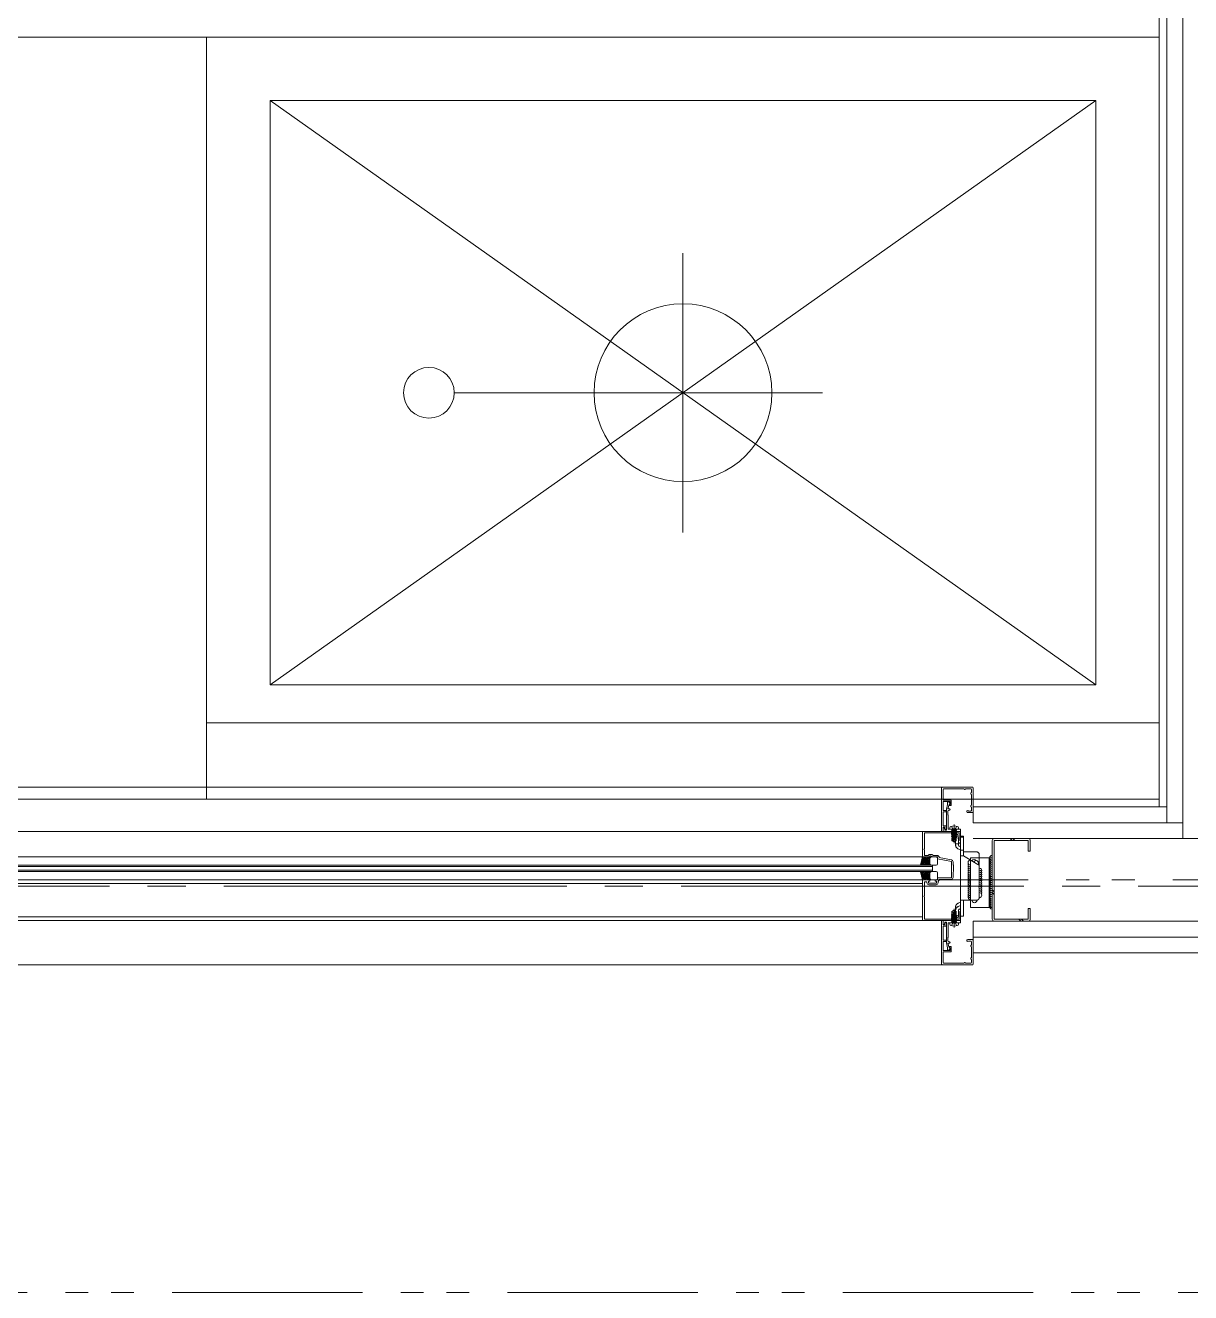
# Model space of a CAD drawing. Units: millimetres at full size. Extents: x -12803 to 120774, y -9413 to 101127.
# Drawn here: x 100118 to 101036, y 11551 to 12549 of the extents above; entities that cross this region are included whole.
import ezdxf

# ---------------------------------------------------------------- set-up
doc = ezdxf.new("R2010")
doc.units = ezdxf.units.MM
doc.header["$LTSCALE"] = 30
for name, pattern in [('CHAIN2', [12, 9, -1, 1, -1]), ('DASHED3', [4, 3, -1]), ('DOUBLE_CHAIN1', [8.8, 5, -1, 0.6, -0.6, 0.6, -1])]:
    doc.linetypes.add(name, pattern=pattern)
doc.layers.add('0-0_NoName', color=7, linetype='Continuous')
for name, color, linetype, lineweight in [('0-5_AIHO47-厨房機器アウトライン', 7, 'Continuous', 15), ('0-6_AIHO30-厨房機器LL', 7, 'Continuous', 15), ('2-0_通芯', 7, 'DOUBLE_CHAIN1', 15), ('2-2_間仕切り芯', 7, 'DOUBLE_CHAIN1', 15), ('2-3_間仕切り', 7, 'Continuous', 15), ('2-A_建具', 7, 'Continuous', 15), ('3-2_AIHO08-壁芯', 7, 'CHAIN2', 15), ('3-3_AIHO30-厨房機器', 7, 'Continuous', 15), ('3-5_AIHO57-排水立上げ', 7, 'Continuous', 15), ('3-6_AIHO56-排水接続', 7, 'Continuous', 15)]:
    doc.layers.add(name, color=color, linetype=linetype, lineweight=lineweight)

# ---------------------------------------------------------------- blocks, each defined once
blk = doc.blocks.new('グループ部品-732')
at = {"layer": '0-5_AIHO47-厨房機器アウトライン'}
blk.add_line((101010.86, 11999.91), (100260.86, 11999.91), dxfattribs=at)
for points in [[(101010.86, 12539.91), (100260.86, 12539.91), (100260.86, 11939.91), (101010.86, 11939.91)], [(100960.86, 12489.91), (100310.86, 12489.91), (100310.86, 12029.91), (100960.86, 12029.91)]]:
    blk.add_lwpolyline(points, close=True, dxfattribs=at)
at = {"layer": '0-6_AIHO30-厨房機器LL'}
for p, q in [((100310.86, 12029.91), (100960.86, 12489.91)), ((100960.86, 12029.91), (100310.86, 12489.91)), ((100260.86, 11999.91), (101010.86, 11999.91))]:
    blk.add_line(p, q, dxfattribs=at)
blk.add_lwpolyline([(100310.86, 12489.91), (100310.86, 12029.91), (100960.86, 12029.91), (100960.86, 12489.91)], close=True, dxfattribs=at)
at = {"layer": '2-0_通芯'}
blk.add_line((74361.66, 11551.41), (120774.36, 11551.41), dxfattribs=at)
at = {"layer": '2-2_間仕切り芯'}
blk.add_line((92573.61, 11876.41), (104734.61, 11876.41), dxfattribs=at)
at = {"layer": '2-3_間仕切り'}
for p, q in [((101010.86, 12796.41), (101010.86, 11933.91)), ((101016.86, 12796.41), (101016.86, 11921.41)), ((101029.36, 12796.41), (101029.36, 11908.91)), ((100864.36, 11939.91), (101010.86, 11939.91)), ((100864.36, 11933.91), (101016.86, 11933.91)), ((100864.36, 11921.41), (101029.36, 11921.41)), ((100864.36, 11908.91), (101041.86, 11908.91)), ((100864.36, 11843.91), (101119.36, 11843.91)), ((100864.36, 11831.41), (101106.86, 11831.41)), ((100864.36, 11818.91), (101284.36, 11818.91))]:
    blk.add_line(p, q, dxfattribs=at)
at = {"layer": '2-A_建具'}
for p, q in [((97809.36, 11949.41), (100839.36, 11949.41)), ((100839.36, 11948.91), (100839.36, 11914.41)), ((100864.36, 11921.41), (100864.36, 11948.91)), ((100860.11, 11929.41), (100863.86, 11929.41)), ((100854.36, 11914.41), (97794.36, 11914.41)), ((100824.36, 11894.61), (100824.36, 11914.41)), ((100844.76, 11916.21), (100854.36, 11916.21)), ((100845.86, 11916.21), (100845.95, 11917.33)), ((100847.38, 11915.51), (100851.34, 11915.51)), ((100847.38, 11915.51), (100847.38, 11915.42)), ((100851.34, 11914.72), (100847.38, 11915.42)), ((100847.38, 11915.42), (100847.76, 11915.2)), ((100847.38, 11914.9), (100847.76, 11915.12)), ((100847.38, 11914.9), (100847.38, 11914.72)), ((100851.34, 11914.02), (100847.38, 11914.72)), ((100847.38, 11914.72), (100847.76, 11914.5)), ((100847.38, 11914.2), (100847.76, 11914.42)), ((100847.38, 11913.5), (100847.76, 11913.72)), ((100847.38, 11913.5), (100847.38, 11913.32)), ((100847.38, 11913.5), (100851.34, 11912.8)), ((100847.38, 11913.32), (100847.76, 11913.1)), ((100851.34, 11912.62), (100847.38, 11913.32)), ((100847.63, 11915.71), (100847.63, 11915.51)), ((100847.76, 11915.2), (100850.96, 11914.5)), ((100847.76, 11915.12), (100847.76, 11915.2)), ((100850.96, 11914.42), (100847.76, 11915.12)), ((100847.76, 11914.5), (100850.96, 11913.8)), ((100847.76, 11914.42), (100847.76, 11914.5)), ((100847.76, 11913.72), (100847.76, 11913.8)), ((100850.96, 11913.02), (100847.76, 11913.72)), ((100849.36, 11915.05), (100849.36, 11919.96)), ((100849.36, 11912.85), (100849.36, 11914.05)), ((100849.56, 11915.51), (100850.96, 11915.2)), ((100851.34, 11915.42), (100850.96, 11915.2)), ((100850.96, 11915.12), (100850.96, 11915.2)), ((100851.34, 11914.72), (100850.96, 11914.5)), ((100850.96, 11914.42), (100850.96, 11914.5)), ((100851.34, 11914.02), (100850.96, 11913.8)), ((100850.96, 11913.72), (100850.96, 11913.8)), ((100851.34, 11913.32), (100850.96, 11913.1)), ((100851.09, 11915.71), (100851.09, 11915.51)), ((100851.34, 11914.2), (100851.34, 11914.02)), ((100852.86, 11916.21), (100852.76, 11917.33)), ((100854.36, 11914.41), (100854.36, 11916.21)), ((100847.38, 11912.8), (100847.76, 11913.02)), ((100847.38, 11912.8), (100851.34, 11912.1)), ((100847.38, 11912.8), (100847.38, 11912.62)), ((100847.38, 11912.62), (100847.76, 11912.4)), ((100851.34, 11911.92), (100847.38, 11912.62)), ((100847.38, 11912.1), (100847.76, 11912.32)), ((100847.38, 11912.1), (100851.34, 11911.4)), ((100847.38, 11912.1), (100847.38, 11911.92)), ((100847.38, 11911.92), (100847.76, 11911.7)), ((100851.34, 11911.22), (100847.38, 11911.92)), ((100847.38, 11911.4), (100847.76, 11911.62)), ((100847.38, 11911.4), (100851.34, 11910.7)), ((100847.38, 11911.4), (100847.38, 11911.22)), ((100847.38, 11911.22), (100847.76, 11911)), ((100851.34, 11910.52), (100847.38, 11911.22)), ((100847.38, 11910.7), (100847.76, 11910.92)), ((100847.38, 11910.7), (100848.01, 11910.59)), ((100847.38, 11910.7), (100847.38, 11910.52)), ((100848.01, 11910.41), (100847.38, 11910.52)), ((100847.71, 11909.51), (100848.01, 11909.51)), ((100847.71, 11907.22), (100849.21, 11906.21)), ((100847.76, 11913.1), (100850.96, 11912.4)), ((100847.76, 11913.02), (100847.76, 11913.1)), ((100850.96, 11912.32), (100847.76, 11913.02)), ((100847.76, 11912.4), (100850.96, 11911.7)), ((100847.76, 11912.32), (100847.76, 11912.4)), ((100850.96, 11911.62), (100847.76, 11912.32)), ((100847.76, 11911.7), (100850.96, 11911)), ((100847.76, 11911.62), (100847.76, 11911.7)), ((100850.96, 11910.92), (100847.76, 11911.62)), ((100847.76, 11911), (100850.96, 11910.3)), ((100847.76, 11910.92), (100847.76, 11911)), ((100850.96, 11910.22), (100847.76, 11910.92)), ((100847.76, 11909.51), (100847.76, 11910.3)), ((100848.01, 11907.42), (100849.21, 11906.57)), ((100849.36, 11907.72), (100848.5, 11910.62)), ((100848.53, 11910.49), (100851.34, 11910)), ((100851.34, 11909.82), (100848.59, 11910.31)), ((100848.65, 11910.11), (100850.96, 11909.6)), ((100848.82, 11909.51), (100851.01, 11909.51)), ((100849.21, 11906.57), (100849.21, 11906.21)), ((100849.21, 11906.21), (100849.51, 11906.21)), ((100849.36, 11911.85), (100849.36, 11905.28)), ((100849.36, 11907.72), (100849.51, 11906.21)), ((100851.01, 11907.22), (100849.51, 11906.21)), ((100852.03, 11912.28), (100849.77, 11911.88)), ((100850.06, 11908.11), (100851.01, 11907.3)), ((100850.96, 11913.02), (100850.96, 11913.1)), ((100851.34, 11912.8), (100850.96, 11913.02)), ((100851.34, 11912.62), (100850.96, 11912.4)), ((100850.96, 11912.32), (100850.96, 11912.4)), ((100851.34, 11912.1), (100850.96, 11912.32)), ((100851.34, 11911.92), (100850.96, 11911.7)), ((100850.96, 11911.62), (100850.96, 11911.7)), ((100851.34, 11911.4), (100850.96, 11911.62)), ((100851.34, 11911.22), (100850.96, 11911)), ((100850.96, 11910.92), (100850.96, 11911)), ((100851.34, 11910.7), (100850.96, 11910.92)), ((100851.34, 11910.52), (100850.96, 11910.3)), ((100850.96, 11910.22), (100850.96, 11910.3)), ((100851.34, 11910), (100850.96, 11910.22)), ((100851.34, 11909.82), (100850.96, 11909.6)), ((100850.96, 11909.52), (100850.96, 11909.6)), ((100851.01, 11909.51), (100851.01, 11907.22)), ((100851.34, 11912.8), (100851.34, 11912.62)), ((100851.34, 11912.1), (100851.34, 11911.92)), ((100851.34, 11911.4), (100851.34, 11911.22)), ((100851.34, 11910.7), (100851.34, 11910.52)), ((100851.34, 11910), (100851.34, 11909.82)), ((100853.03, 11907.41), (100853.06, 11907.41)), ((100854.36, 11905.89), (100854.36, 11905.18)), ((100856.66, 11902.41), (100856.66, 11910.01)), ((100879.36, 11845.51), (100879.36, 11907.31)), ((100880.96, 11908.91), (100907.76, 11908.91)), ((100893.42, 11908.91), (100895.02, 11907.31)), ((100895.55, 11908.91), (100897.15, 11907.31)), ((99335.86, 11894.41), (100830.36, 11894.41)), ((100824.36, 11894.41), (100822.86, 11887.91)), ((100829.11, 11894.41), (100822.93, 11888.23)), ((100827.7, 11894.41), (100823.35, 11890.06)), ((100826.29, 11894.41), (100823.78, 11891.9)), ((100830.36, 11894.24), (100824.03, 11887.91)), ((100824.87, 11894.41), (100824.2, 11893.74)), ((100830.34, 11887.91), (100824.26, 11893.99)), ((100830.36, 11889.31), (100825.26, 11894.41)), ((100830.36, 11890.72), (100826.67, 11894.41)), ((100830.36, 11892.14), (100828.08, 11894.41)), ((100830.36, 11893.55), (100829.5, 11894.41)), ((100830.2, 11896.41), (100831.33, 11896.41)), ((100830.36, 11887.91), (100830.36, 11895.41)), ((100830.36, 11893.41), (100830.36, 11888.91)), ((100835.36, 11894.41), (100831.36, 11894.41)), ((100836.36, 11888.91), (100836.36, 11893.41)), ((100837.54, 11893.92), (100847.32, 11892.2)), ((100854.36, 11895.11), (100854.36, 11895.41)), ((100879.36, 11893.73), (100879.36, 11854.73)), ((100832.36, 11887.91), (99333.86, 11887.91)), ((100832.36, 11886.91), (99333.86, 11886.91)), ((100832.36, 11883.91), (99333.86, 11883.91)), ((100823.27, 11887.91), (100822.93, 11888.25)), ((100824.68, 11887.91), (100823.2, 11889.4)), ((100826.1, 11887.91), (100823.46, 11890.54)), ((100827.51, 11887.91), (100823.73, 11891.69)), ((100828.93, 11887.91), (100823.99, 11892.84)), ((100830.36, 11892.82), (100825.44, 11887.91)), ((100830.36, 11891.41), (100826.86, 11887.91)), ((100830.36, 11890), (100828.27, 11887.91)), ((100830.36, 11888.58), (100829.68, 11887.91)), ((100831.36, 11887.91), (100835.36, 11887.91)), ((100832.36, 11882.91), (100832.36, 11887.91)), ((100832.36, 11882.91), (99333.86, 11882.91)), ((99335.86, 11876.41), (100830.36, 11876.41)), ((100824.36, 11873.41), (99341.86, 11873.41)), ((100824.36, 11876.41), (100822.86, 11882.91)), ((100823.27, 11882.91), (100822.93, 11882.57)), ((100829.11, 11876.41), (100822.93, 11882.59)), ((100824.68, 11882.91), (100823.2, 11881.42)), ((100827.7, 11876.41), (100823.35, 11880.76)), ((100826.1, 11882.91), (100823.46, 11880.28)), ((100827.51, 11882.91), (100823.73, 11879.13)), ((100826.29, 11876.41), (100823.78, 11878.92)), ((100828.93, 11882.91), (100823.99, 11877.98)), ((100830.36, 11876.58), (100824.03, 11882.91)), ((100824.87, 11876.41), (100824.2, 11877.08)), ((100830.34, 11882.91), (100824.26, 11876.83)), ((100824.36, 11844.41), (100824.36, 11876.21)), ((100830.36, 11881.51), (100825.26, 11876.41)), ((100830.36, 11878), (100825.44, 11882.91)), ((100830.36, 11880.1), (100826.67, 11876.41)), ((100830.36, 11879.41), (100826.86, 11882.91)), ((100830.36, 11878.68), (100828.08, 11876.41)), ((100830.36, 11880.82), (100828.27, 11882.91)), ((100830.36, 11877.27), (100829.5, 11876.41)), ((100830.36, 11882.24), (100829.68, 11882.91)), ((100830.36, 11882.91), (100830.36, 11875.41)), ((100830.36, 11877.41), (100830.36, 11881.91)), ((100831.36, 11882.91), (100835.36, 11882.91)), ((100835.36, 11876.41), (100831.36, 11876.41)), ((100836.36, 11881.91), (100836.36, 11877.41)), ((100835.26, 11872.61), (100829.46, 11872.61)), ((100879.36, 11868.53), (100880.96, 11866.93)), ((100879.36, 11866.41), (100880.96, 11864.81)), ((100849.36, 11846.97), (100849.36, 11853.54)), ((100854.36, 11856.71), (100854.36, 11856.41)), ((100909.36, 11853.91), (100909.36, 11845.51)), ((97794.36, 11844.41), (100854.36, 11844.41)), ((100824.36, 11847.41), (99341.86, 11847.41)), ((100839.36, 11809.91), (100839.36, 11844.41)), ((100847.38, 11849), (100847.76, 11849.22)), ((100847.38, 11848.82), (100847.38, 11849)), ((100847.38, 11849), (100850.12, 11848.51)), ((100847.38, 11848.82), (100847.76, 11848.6)), ((100850.18, 11848.33), (100847.38, 11848.82)), ((100847.38, 11848.3), (100847.76, 11848.52)), ((100847.38, 11848.12), (100847.38, 11848.3)), ((100847.38, 11848.3), (100851.34, 11847.6)), ((100847.38, 11848.12), (100847.76, 11847.9)), ((100851.34, 11847.42), (100847.38, 11848.12)), ((100847.38, 11847.6), (100847.76, 11847.82)), ((100847.38, 11847.42), (100847.38, 11847.6)), ((100847.38, 11847.6), (100851.34, 11846.9)), ((100847.38, 11847.42), (100847.76, 11847.2)), ((100851.34, 11846.72), (100847.38, 11847.42)), ((100847.38, 11846.9), (100847.76, 11847.12)), ((100847.38, 11846.72), (100847.38, 11846.9)), ((100847.38, 11846.9), (100851.34, 11846.2)), ((100847.38, 11846.72), (100847.76, 11846.5)), ((100851.34, 11846.02), (100847.38, 11846.72)), ((100847.38, 11846.2), (100847.76, 11846.42)), ((100847.38, 11846.02), (100847.38, 11846.2)), ((100847.38, 11846.2), (100851.34, 11845.5)), ((100847.38, 11846.02), (100847.76, 11845.8)), ((100851.34, 11845.32), (100847.38, 11846.02)), ((100847.38, 11845.5), (100847.76, 11845.72)), ((100847.38, 11844.8), (100847.76, 11845.02)), ((100847.38, 11844.8), (100851.34, 11844.1)), ((100847.38, 11844.62), (100847.38, 11844.8)), ((100847.38, 11844.1), (100847.76, 11844.32)), ((100847.38, 11844.1), (100851.34, 11843.4)), ((100847.38, 11843.4), (100847.76, 11843.62)), ((100851.34, 11843.31), (100847.38, 11843.31)), ((100847.63, 11843.11), (100847.63, 11843.31)), ((100847.71, 11851.6), (100849.21, 11852.61)), ((100847.71, 11849.31), (100847.71, 11851.6)), ((100848.66, 11850.71), (100847.71, 11851.52)), ((100849.89, 11849.31), (100847.71, 11849.31)), ((100847.76, 11849.3), (100847.76, 11849.22)), ((100850.07, 11848.71), (100847.76, 11849.22)), ((100847.76, 11848.6), (100847.76, 11848.52)), ((100847.76, 11848.6), (100850.96, 11847.9)), ((100850.96, 11847.82), (100847.76, 11848.52)), ((100847.76, 11847.9), (100847.76, 11847.82)), ((100847.76, 11847.9), (100850.96, 11847.2)), ((100850.96, 11847.12), (100847.76, 11847.82)), ((100847.76, 11847.2), (100847.76, 11847.12)), ((100847.76, 11847.2), (100850.96, 11846.5)), ((100850.96, 11846.42), (100847.76, 11847.12)), ((100847.76, 11846.5), (100847.76, 11846.42)), ((100847.76, 11846.5), (100850.96, 11845.8)), ((100850.96, 11845.72), (100847.76, 11846.42)), ((100847.76, 11845.8), (100847.76, 11845.72)), ((100847.76, 11845.8), (100850.96, 11845.1)), ((100847.76, 11845.1), (100847.76, 11845.02)), ((100850.96, 11844.32), (100847.76, 11845.02)), ((100847.76, 11844.4), (100850.96, 11843.7)), ((100847.76, 11844.4), (100847.76, 11844.32)), ((100850.96, 11843.62), (100847.76, 11844.32)), ((100847.76, 11843.7), (100847.76, 11843.62)), ((100849.16, 11843.31), (100847.76, 11843.62)), ((100849.36, 11851.1), (100849.21, 11852.61)), ((100849.51, 11852.61), (100849.21, 11852.61)), ((100849.36, 11851.1), (100850.22, 11848.2)), ((100849.36, 11845.97), (100849.36, 11844.77)), ((100849.36, 11843.77), (100849.36, 11838.86)), ((100851.01, 11851.6), (100849.51, 11852.61)), ((100849.51, 11852.25), (100849.51, 11852.61)), ((100850.71, 11851.41), (100849.51, 11852.25)), ((100851.34, 11848.12), (100850.7, 11848.23)), ((100851.01, 11849.31), (100850.71, 11849.31)), ((100850.71, 11848.41), (100851.34, 11848.3)), ((100850.96, 11849.31), (100850.96, 11848.52)), ((100851.34, 11848.12), (100850.96, 11847.9)), ((100850.96, 11847.9), (100850.96, 11847.82)), ((100851.34, 11847.6), (100850.96, 11847.82)), ((100851.34, 11847.42), (100850.96, 11847.2)), ((100850.96, 11847.2), (100850.96, 11847.12)), ((100851.34, 11846.9), (100850.96, 11847.12)), ((100851.34, 11846.72), (100850.96, 11846.5)), ((100850.96, 11846.5), (100850.96, 11846.42)), ((100851.34, 11846.2), (100850.96, 11846.42)), ((100851.34, 11846.02), (100850.96, 11845.8)), ((100850.96, 11845.8), (100850.96, 11845.72)), ((100851.34, 11845.5), (100850.96, 11845.72)), ((100851.34, 11845.32), (100850.96, 11845.1)), ((100850.96, 11845.1), (100850.96, 11845.02)), ((100851.34, 11844.62), (100850.96, 11844.4)), ((100850.96, 11844.4), (100850.96, 11844.32)), ((100851.34, 11844.1), (100850.96, 11844.32)), ((100851.34, 11843.92), (100850.96, 11843.7)), ((100850.96, 11843.7), (100850.96, 11843.62)), ((100851.34, 11843.4), (100850.96, 11843.62)), ((100851.09, 11843.11), (100851.09, 11843.31)), ((100851.34, 11848.12), (100851.34, 11848.3)), ((100851.34, 11847.42), (100851.34, 11847.6)), ((100851.34, 11846.72), (100851.34, 11846.9)), ((100851.34, 11846.02), (100851.34, 11846.2)), ((100851.34, 11845.32), (100851.34, 11845.5)), ((100851.34, 11843.92), (100851.34, 11844.1)), ((100851.34, 11843.31), (100851.34, 11843.4)), ((100853.06, 11851.41), (100853.03, 11851.41)), ((100854.36, 11844.41), (100854.36, 11842.61)), ((100864.36, 11843.91), (100864.36, 11809.91)), ((100907.76, 11843.91), (100880.96, 11843.91)), ((100900.26, 11845.51), (100901.86, 11843.91)), ((100902.38, 11845.51), (100903.98, 11843.91)), ((100854.36, 11842.61), (100844.76, 11842.61)), ((100845.86, 11842.61), (100845.95, 11841.49)), ((100852.86, 11842.61), (100852.76, 11841.49)), ((100860.11, 11829.41), (100863.86, 11829.41)), ((100839.36, 11809.41), (97809.36, 11809.41))]:
    blk.add_line(p, q, dxfattribs=at)
at = {"layer": '2-A_建具', "linetype": 'DASHED3'}
for p, q in [((100850.56, 11907.41), (100849.77, 11911.88)), ((100850.56, 11903.81), (100850.56, 11907.41)), ((100850.56, 11904.89), (100852.86, 11904.89)), ((100852.86, 11907.61), (100852.03, 11912.28)), ((100852.86, 11903.81), (100852.86, 11907.61)), ((100854.36, 11905.06), (100852.86, 11905.77)), ((100854.36, 11847.91), (100854.36, 11910.91)), ((100856.66, 11910.91), (100854.36, 11910.91)), ((100856.66, 11910.01), (100854.36, 11910.01)), ((100856.66, 11895.26), (100856.66, 11910.91)), ((100852.46, 11900.82), (100854.36, 11899.94)), ((100854.36, 11902.48), (100853.43, 11902.91)), ((100856.66, 11899.77), (100854.36, 11899.77)), ((100856.66, 11898.41), (100867.16, 11898.41)), ((100862.36, 11893.73), (100879.36, 11893.73)), ((100862.36, 11854.73), (100862.36, 11893.73)), ((100869.16, 11896.41), (100869.16, 11871.62)), ((100877.06, 11893.73), (100877.06, 11854.73)), ((100869.16, 11862.41), (100869.16, 11870.2)), ((100850.56, 11855.01), (100850.56, 11852.47)), ((100852.44, 11855.4), (100854.36, 11856.31)), ((100852.46, 11858), (100854.36, 11858.88)), ((100854.36, 11853.76), (100853.43, 11853.32)), ((100854.36, 11860.41), (100867.16, 11860.41)), ((100856.66, 11847.91), (100856.66, 11860.41)), ((100879.36, 11854.73), (100862.36, 11854.73)), ((100850.56, 11849.65), (100850.08, 11846.94)), ((100850.08, 11846.94), (100852.34, 11846.54)), ((100850.33, 11848.35), (100852.59, 11847.95)), ((100850.56, 11852.42), (100850.56, 11849.65)), ((100852.86, 11849.45), (100852.34, 11846.54)), ((100852.86, 11852.42), (100852.86, 11849.45)), ((100854.36, 11847.91), (100856.66, 11847.91))]:
    blk.add_line(p, q, dxfattribs=at)
at = {"layer": '2-A_建具'}
for points in [[(100863.86, 11949.41), (100839.86, 11949.41), (100839.36, 11948.91)], [(100842.76, 11930.91), (100840.76, 11930.91), (100840.76, 11938.11), (100846.16, 11938.11), (100846.16, 11936.08), (100845.76, 11935.51), (100845.76, 11935.01), (100847.16, 11935.01), (100847.16, 11939.11), (100840.76, 11939.11), (100840.76, 11947.61)], [(100841.26, 11948.11), (100856.83, 11948.11), (100857.07, 11947.99)], [(100858.64, 11947.99), (100858.88, 11948.11), (100862.56, 11948.11)], [(100863.06, 11947.61), (100863.06, 11945.43), (100862.94, 11945.2)], [(100862.94, 11943.62), (100863.06, 11943.39), (100863.06, 11935.43), (100862.94, 11935.2)], [(100844.26, 11937.61), (100844.26, 11935.85), (100843.26, 11932.11), (100843.26, 11924.87), (100843.38, 11924.69), (100843.38, 11924.14), (100843.26, 11923.95), (100843.26, 11915.61), (100842.13, 11915.61), (100841.85, 11917.2)], [(100845.66, 11932.31), (100844.55, 11932.31), (100845.46, 11935.69), (100846.31, 11935.92), (100845.19, 11937.86), (100844.26, 11937.61)], [(100862.94, 11933.62), (100863.06, 11933.39), (100863.06, 11931.11)], [(100843.25, 11916.35), (100843.03, 11918.91), (100840.76, 11918.91), (100840.76, 11929.91), (100842.76, 11929.91)], [(100844.76, 11916.21), (100844.76, 11927.41), (100844.46, 11927.71), (100844.46, 11930.11)], [(100862.56, 11930.61), (100860.84, 11930.61), (100860.63, 11930.7)], [(100853.36, 11907.71), (100853.36, 11913.41), (100825.96, 11913.41), (100825.96, 11900.87)], [(100840.86, 11914.41), (100840.86, 11917.81), (100841.98, 11917.81), (100842.26, 11916.22)], [(100847.31, 11918.57), (100848.21, 11916.76), (100849.36, 11916.15)], [(100847.38, 11914.9), (100851.34, 11914.2), (100850.96, 11914.42)], [(100847.38, 11914.2), (100851.34, 11913.5), (100851.34, 11913.32), (100847.38, 11914.02)], [(100847.38, 11914.2), (100847.38, 11914.02), (100847.76, 11913.8), (100850.96, 11913.1)], [(100851.34, 11913.5), (100850.96, 11913.72), (100847.76, 11914.42)], [(100847.87, 11915.51), (100851.34, 11914.9), (100851.34, 11914.72)], [(100849.81, 11916.21), (100849.63, 11916.09), (100849.08, 11916.09), (100848.9, 11916.21)], [(100851.34, 11914.9), (100850.96, 11915.12), (100849.16, 11915.51)], [(100851.41, 11918.57), (100850.5, 11916.76), (100849.36, 11916.15)], [(100851.34, 11915.51), (100851.34, 11915.42), (100850.84, 11915.51)], [(100854.36, 11913.91), (100854.36, 11905.41), (100853.36, 11905.41), (100852.73, 11906.5), (100852.73, 11907.11)], [(100847.38, 11910.52), (100847.76, 11910.3), (100848.01, 11910.25)], [(100847.71, 11909.51), (100847.71, 11907.22), (100848.01, 11907.42)], [(100849.21, 11906.57), (100848.01, 11910.56), (100848.01, 11907.42)], [(100849.36, 11907.61), (100850.06, 11908.11), (100850.2, 11909.51)], [(100909.36, 11907.31), (100909.36, 11898.91), (100907.76, 11898.91), (100907.76, 11907.31), (100880.96, 11907.31), (100880.96, 11845.51), (100907.76, 11845.51), (100907.76, 11853.91), (100909.36, 11853.91)], [(100825.96, 11899.95), (100825.96, 11895.61), (100829.16, 11895.61), (100829.33, 11895.91)], [(100847.36, 11890.97), (100836.36, 11892.91), (100836.36, 11894.41), (100833, 11894.41), (100830.86, 11895.41), (100830.36, 11895.41)], [(100831.75, 11896.32), (100833.27, 11895.61), (100836.06, 11895.61)], [(100830.36, 11875.41), (100829.16, 11875.41), (100829.16, 11873.81), (100835.56, 11873.81), (100835.56, 11875.41), (100834.36, 11875.41), (100834.36, 11876.41), (100836.36, 11876.41), (100836.36, 11877.91), (100847.36, 11877.91), (100847.36, 11890.97)], [(100848.56, 11890.72), (100848.56, 11888.31), (100848.96, 11887.91), (100848.96, 11882.91), (100848.56, 11882.51), (100848.56, 11878.21)], [(100827.96, 11874.11), (100827.96, 11874.91), (100825.96, 11874.91), (100825.96, 11863.87)], [(100847.06, 11876.71), (100837.86, 11876.71), (100836.76, 11875.14), (100836.76, 11874.11)], [(100825.96, 11862.95), (100825.96, 11845.41), (100853.36, 11845.41), (100853.36, 11851.11)], [(100852.73, 11851.71), (100852.73, 11852.32), (100853.36, 11853.41), (100854.36, 11853.41), (100854.36, 11844.91)], [(100840.86, 11844.41), (100840.86, 11841.01), (100841.98, 11841.01), (100842.26, 11842.6)], [(100851.34, 11844.62), (100847.38, 11845.32), (100847.38, 11845.5), (100851.34, 11844.8)], [(100847.38, 11845.32), (100847.76, 11845.1), (100850.96, 11844.4)], [(100851.34, 11843.92), (100847.38, 11844.62), (100847.76, 11844.4)], [(100850.84, 11843.31), (100847.38, 11843.92), (100847.38, 11844.1)], [(100847.38, 11843.92), (100847.76, 11843.7), (100849.56, 11843.31)], [(100847.38, 11843.31), (100847.38, 11843.4), (100847.87, 11843.31)], [(100851.34, 11844.62), (100851.34, 11844.8), (100850.96, 11845.02), (100847.76, 11845.72)], [(100849.36, 11851.21), (100848.66, 11850.71), (100848.52, 11849.31)], [(100849.51, 11852.25), (100850.71, 11848.26), (100850.71, 11851.41)], [(100851.01, 11849.31), (100851.01, 11851.6), (100850.71, 11851.41)], [(100851.34, 11848.3), (100850.96, 11848.52), (100850.71, 11848.57)], [(100843.25, 11842.47), (100843.03, 11839.91), (100840.76, 11839.91), (100840.76, 11828.91), (100842.76, 11828.91)], [(100844.26, 11821.21), (100844.26, 11822.98), (100843.26, 11826.71), (100843.26, 11833.95), (100843.38, 11834.14), (100843.38, 11834.69), (100843.26, 11834.87), (100843.26, 11843.21), (100842.13, 11843.21), (100841.85, 11841.62)], [(100844.76, 11842.61), (100844.76, 11831.41), (100844.46, 11831.11), (100844.46, 11828.71)], [(100847.31, 11840.25), (100848.21, 11842.06), (100849.36, 11842.67)], [(100849.81, 11842.61), (100849.63, 11842.73), (100849.08, 11842.73), (100848.9, 11842.61)], [(100851.41, 11840.25), (100850.5, 11842.06), (100849.36, 11842.67)], [(100842.76, 11827.91), (100840.76, 11827.91), (100840.76, 11820.71), (100846.16, 11820.71), (100846.16, 11822.74), (100845.76, 11823.31), (100845.76, 11823.81), (100847.16, 11823.81), (100847.16, 11819.71), (100840.76, 11819.71), (100840.76, 11811.21)], [(100845.66, 11826.51), (100844.55, 11826.51), (100845.46, 11823.13), (100846.31, 11822.9), (100845.19, 11820.96), (100844.26, 11821.21)], [(100862.56, 11828.21), (100860.84, 11828.21), (100860.63, 11828.12)], [(100862.94, 11825.2), (100863.06, 11825.43), (100863.06, 11827.71)], [(100862.94, 11815.2), (100863.06, 11815.43), (100863.06, 11823.39), (100862.94, 11823.62)], [(100863.06, 11811.21), (100863.06, 11813.39), (100862.94, 11813.62)], [(100863.86, 11809.41), (100839.86, 11809.41), (100839.36, 11809.91)], [(100841.26, 11810.71), (100856.83, 11810.71), (100857.07, 11810.83)], [(100858.64, 11810.83), (100858.88, 11810.71), (100862.56, 11810.71)]]:
    blk.add_lwpolyline(points, dxfattribs=at)
at = {"layer": '2-A_建具', "linetype": 'DASHED3'}
blk.add_lwpolyline([(100868.16, 11888.62), (100856.66, 11895.26), (100854.36, 11895.26)], dxfattribs=at)
at = {"layer": '2-A_建具'}
for centre, radius, start, end in [((100841.26, 11947.61), 0.5, 90.00001, 179.99999), ((100857.86, 11948.61), 1, 217.97987, 322.02013), ((100862.56, 11947.61), 0.5, 0.00001, 89.99999), ((100863.56, 11944.41), 1, 127.97987, 232.02013), ((100863.86, 11948.91), 0.5, 0.00001, 89.99999), ((100863.56, 11934.41), 1, 127.97987, 232.02013), ((100842.76, 11930.41), 0.5, 269.99999, 90.00001), ((100845.66, 11930.11), 1.2, 90.00001, 179.99999), ((100845.66, 11931.81), 0.5, 269.99999, 90.00001), ((100860.11, 11930.16), 0.75, 45.58467, 269.99998), ((100862.56, 11931.11), 0.5, 270.00001, 359.99999), ((100863.86, 11929.91), 0.5, 270.00001, 359.99999), ((100841.36, 11917.11), 0.5, 9.99999, 180), ((100842.76, 11916.31), 0.5, 190.00001, 5), ((100847.25, 11917.22), 1.3, 105.88085, 175), ((100849.36, 11909.81), 9, 74.11915, 105.88085), ((100847.13, 11915.71), 0.5, 0, 90), ((100851.59, 11915.71), 0.5, 90, 180), ((100851.46, 11917.22), 1.3, 5, 74.11915), ((100853.86, 11913.91), 0.5, 0, 90), ((100848.25, 11910.56), 0.248, 12.80904, 180), ((100853.03, 11907.11), 0.3, 90, 180), ((100853.06, 11907.71), 0.3, 270, 0), ((100880.96, 11907.31), 1.6, 90, 180), ((100907.76, 11907.31), 1.6, 0, 90), ((100824.56, 11894.61), 0.2, 180, 270), ((100825.96, 11900.41), 0.3, 113.57818, 246.42182), ((100825.76, 11900.87), 0.2, 293.57818, 0), ((100825.76, 11899.95), 0.2, 0, 66.42182), ((100830.2, 11895.41), 1, 90, 150), ((100831.36, 11893.41), 1, 90.0001, 180.0001), ((100831.33, 11895.41), 1, 65, 90), ((100835.36, 11893.41), 1, 0.0001, 90.0001), ((100836.06, 11894.11), 1.5, 352.68721, 90), ((100879.36, 11893.73), 2, 90, 270), ((100831.36, 11888.91), 1, 180.0001, 270.0001), ((100835.36, 11888.91), 1, 270.0001, 0.0001), ((100847.06, 11890.72), 1.5, 0, 80), ((100862.36, 11889.97), 2, 90, 270), ((100862.36, 11888.37), 2, 156.42182, 270), ((100862.36, 11886.77), 2, 156.42182, 270), ((100862.36, 11885.17), 2, 156.42182, 270), ((100862.36, 11883.57), 2, 156.42182, 270), ((100865.17, 11890.34), 2, 36.40668, 149.98486), ((100866.56, 11889.54), 2, 329.98486, 149.98486), ((100869.16, 11883.61), 2, 336.42182, 90), ((100869.16, 11882.01), 2, 336.42182, 90), ((100879.36, 11892.13), 2, 156.42182, 270), ((100879.36, 11890.53), 2, 156.42182, 270), ((100879.36, 11888.93), 2, 156.42182, 270), ((100879.36, 11887.33), 2, 156.42182, 270), ((100879.36, 11885.73), 2, 156.42182, 270), ((100879.36, 11884.13), 2, 156.42182, 270), ((100879.36, 11882.53), 2, 156.42182, 270), ((100824.56, 11876.21), 0.2, 90, 180), ((100829.46, 11874.11), 1.5, 180, 270), ((100831.36, 11881.91), 1, 89.9999, 179.9999), ((100831.36, 11877.41), 1, 179.9999, 269.9999), ((100835.26, 11874.11), 1.5, 270, 0), ((100835.36, 11881.91), 1, 359.9999, 89.9999), ((100835.36, 11877.41), 1, 269.9999, 359.9999), ((100847.06, 11878.21), 1.5, 270, 0), ((100862.36, 11881.97), 2, 156.42182, 270), ((100862.36, 11880.37), 2, 156.42182, 270), ((100862.36, 11878.77), 2, 156.42182, 270), ((100862.36, 11877.17), 2, 156.42182, 270), ((100862.36, 11875.57), 2, 156.42182, 270), ((100862.36, 11873.97), 2, 156.42182, 270), ((100869.16, 11880.41), 2, 336.42182, 90), ((100869.16, 11878.81), 2, 336.42182, 90), ((100869.16, 11877.21), 2, 336.42182, 90), ((100869.16, 11875.61), 2, 336.42182, 90), ((100869.16, 11874.01), 2, 336.42182, 90), ((100869.16, 11872.41), 2, 336.42182, 90), ((100879.36, 11880.93), 2, 156.42182, 270), ((100879.36, 11879.33), 2, 156.42182, 270), ((100879.36, 11877.73), 2, 156.42182, 270), ((100879.36, 11876.13), 2, 156.42182, 270), ((100879.36, 11874.53), 2, 156.42182, 270), ((100879.36, 11872.93), 2, 156.42182, 270), ((100825.96, 11863.41), 0.3, 113.57818, 246.42182), ((100825.76, 11863.87), 0.2, 293.57818, 0), ((100862.36, 11872.37), 2, 156.42182, 270), ((100862.36, 11870.77), 2, 156.42182, 270), ((100862.36, 11869.17), 2, 156.42182, 270), ((100862.36, 11867.57), 2, 156.42182, 270), ((100862.36, 11865.97), 2, 156.42182, 270), ((100862.36, 11864.37), 2, 156.42182, 270), ((100862.36, 11862.77), 2, 156.42182, 270), ((100869.86, 11870.91), 1, 134.427, 225.573), ((100869.16, 11870.81), 2, 336.42182, 90), ((100869.16, 11869.21), 2, 336.42182, 90), ((100869.16, 11867.61), 2, 336.42182, 90), ((100869.16, 11866.01), 2, 336.42182, 90), ((100869.16, 11864.41), 2, 270, 90), ((100879.36, 11871.33), 2, 156.42182, 270), ((100879.36, 11869.73), 2, 156.42182, 270), ((100879.36, 11868.13), 2, 156.42182, 270), ((100879.36, 11866.53), 2, 156.42182, 270), ((100879.36, 11864.93), 2, 156.42182, 270), ((100879.36, 11863.33), 2, 156.42182, 270), ((100825.76, 11862.95), 0.2, 0, 66.42182), ((100865.36, 11860.41), 2, 180, 0), ((100879.36, 11861.73), 2, 156.42182, 270), ((100879.36, 11860.13), 2, 156.42182, 270), ((100879.36, 11858.53), 2, 156.42182, 270), ((100879.36, 11856.93), 2, 156.42182, 270), ((100879.36, 11855.33), 2, 156.42182, 270), ((100850.46, 11848.26), 0.248, 192.80904, 0), ((100853.03, 11851.71), 0.3, 180, 270), ((100853.06, 11851.11), 0.3, 0, 90), ((100853.86, 11844.91), 0.5, 270, 0), ((100880.96, 11845.51), 1.6, 180, 270), ((100907.76, 11845.51), 1.6, 270.00191, 0), ((100841.36, 11841.71), 0.5, 180, 350.00001), ((100842.76, 11842.51), 0.5, 355, 169.99999), ((100847.25, 11841.6), 1.3, 185, 254.11915), ((100849.36, 11849.01), 9, 254.11915, 285.88085), ((100847.13, 11843.11), 0.5, 270, 0), ((100851.59, 11843.11), 0.5, 180, 270), ((100851.46, 11841.6), 1.3, 285.88085, 355), ((100842.76, 11828.41), 0.5, 269.99999, 90.00001), ((100845.66, 11828.71), 1.2, 180.00001, 269.99999), ((100845.66, 11827.01), 0.5, 269.99999, 90.00001), ((100860.11, 11828.66), 0.75, 90.00002, 314.41533), ((100862.56, 11827.71), 0.5, 0.00001, 89.99999), ((100863.56, 11824.41), 1, 127.97987, 232.02013), ((100863.86, 11828.91), 0.5, 0.00001, 89.99999), ((100863.56, 11814.41), 1, 127.97987, 232.02013), ((100841.26, 11811.21), 0.5, 180.00001, 269.99999), ((100857.86, 11810.21), 1, 37.97987, 142.02013), ((100862.56, 11811.21), 0.5, 270.00001, 359.99999), ((100863.86, 11809.91), 0.5, 270.00001, 359.99999)]:
    blk.add_arc(centre, radius, start, end, dxfattribs=at)
at = {"layer": '2-A_建具', "linetype": 'DASHED3'}
for centre, radius, start, end in [((100853.86, 11903.81), 3.3, 180, 245), ((100853.86, 11903.81), 1, 180, 245), ((100867.16, 11896.41), 2, 0, 90), ((100867.16, 11886.89), 2, 0, 60), ((100853.86, 11855.01), 3.3, 115, 180), ((100853.86, 11852.42), 3.3, 115.33088, 180), ((100853.86, 11852.42), 1, 115.33088, 180), ((100867.16, 11862.41), 2, 270, 0)]:
    blk.add_arc(centre, radius, start, end, dxfattribs=at)
at = {"layer": '3-2_AIHO08-壁芯'}
blk.add_line((93074.36, 11871.41), (102899.36, 11871.41), dxfattribs=at)
at = {"layer": '3-3_AIHO30-厨房機器'}
for p, q in [((100260.86, 12539.91), (99060.86, 12539.91)), ((100260.86, 12539.91), (100260.86, 11939.91)), ((100260.86, 11939.91), (99060.86, 11939.91))]:
    blk.add_line(p, q, dxfattribs=at)
blk.add_lwpolyline([(101010.86, 12539.91), (100260.86, 12539.91), (100260.86, 11939.91), (101010.86, 11939.91)], close=True, dxfattribs=at)
at = {"layer": '3-5_AIHO57-排水立上げ'}
blk.add_line((100565.86, 12259.91), (100455.86, 12259.91), dxfattribs=at)
blk.add_circle((100435.86, 12259.91), 20, dxfattribs=at)
at = {"layer": '3-6_AIHO56-排水接続'}
for p, q in [((100635.86, 12149.91), (100635.86, 12369.91)), ((100745.86, 12259.91), (100525.86, 12259.91))]:
    blk.add_line(p, q, dxfattribs=at)
blk.add_circle((100635.86, 12259.91), 70, dxfattribs=at)
blk = doc.blocks.new('グループ部品-763')
at = {"layer": '0-5_AIHO47-厨房機器アウトライン'}
blk.add_line((101010.86, 11999.91), (100260.86, 11999.91), dxfattribs=at)
for points in [[(101010.86, 12539.91), (100260.86, 12539.91), (100260.86, 11939.91), (101010.86, 11939.91)], [(100960.86, 12489.91), (100310.86, 12489.91), (100310.86, 12029.91), (100960.86, 12029.91)]]:
    blk.add_lwpolyline(points, close=True, dxfattribs=at)
at = {"layer": '0-6_AIHO30-厨房機器LL'}
for p, q in [((100310.86, 12029.91), (100960.86, 12489.91)), ((100960.86, 12029.91), (100310.86, 12489.91)), ((100260.86, 11999.91), (101010.86, 11999.91))]:
    blk.add_line(p, q, dxfattribs=at)
blk.add_lwpolyline([(100310.86, 12489.91), (100310.86, 12029.91), (100960.86, 12029.91), (100960.86, 12489.91)], close=True, dxfattribs=at)
at = {"layer": '3-2_AIHO08-壁芯'}
blk.add_line((93074.36, 11871.41), (102899.36, 11871.41), dxfattribs=at)
at = {"layer": '3-3_AIHO30-厨房機器'}
for p, q in [((100260.86, 12539.91), (99060.86, 12539.91)), ((100260.86, 12539.91), (100260.86, 11939.91)), ((100260.86, 11939.91), (99060.86, 11939.91))]:
    blk.add_line(p, q, dxfattribs=at)
blk.add_lwpolyline([(101010.86, 12539.91), (100260.86, 12539.91), (100260.86, 11939.91), (101010.86, 11939.91)], close=True, dxfattribs=at)
at = {"layer": '3-5_AIHO57-排水立上げ'}
blk.add_line((100565.86, 12259.91), (100455.86, 12259.91), dxfattribs=at)
blk.add_circle((100435.86, 12259.91), 20, dxfattribs=at)
at = {"layer": '3-6_AIHO56-排水接続'}
for p, q in [((100635.86, 12149.91), (100635.86, 12369.91)), ((100745.86, 12259.91), (100525.86, 12259.91))]:
    blk.add_line(p, q, dxfattribs=at)
blk.add_circle((100635.86, 12259.91), 70, dxfattribs=at)

msp = doc.modelspace()

# ---------------------------------------------------------------- block references
at = {"layer": '0-0_NoName'}
for name in ['グループ部品-732', 'グループ部品-763']:
    msp.add_blockref(name, (0, 0), dxfattribs=at)

doc.saveas('drawing.dxf')
